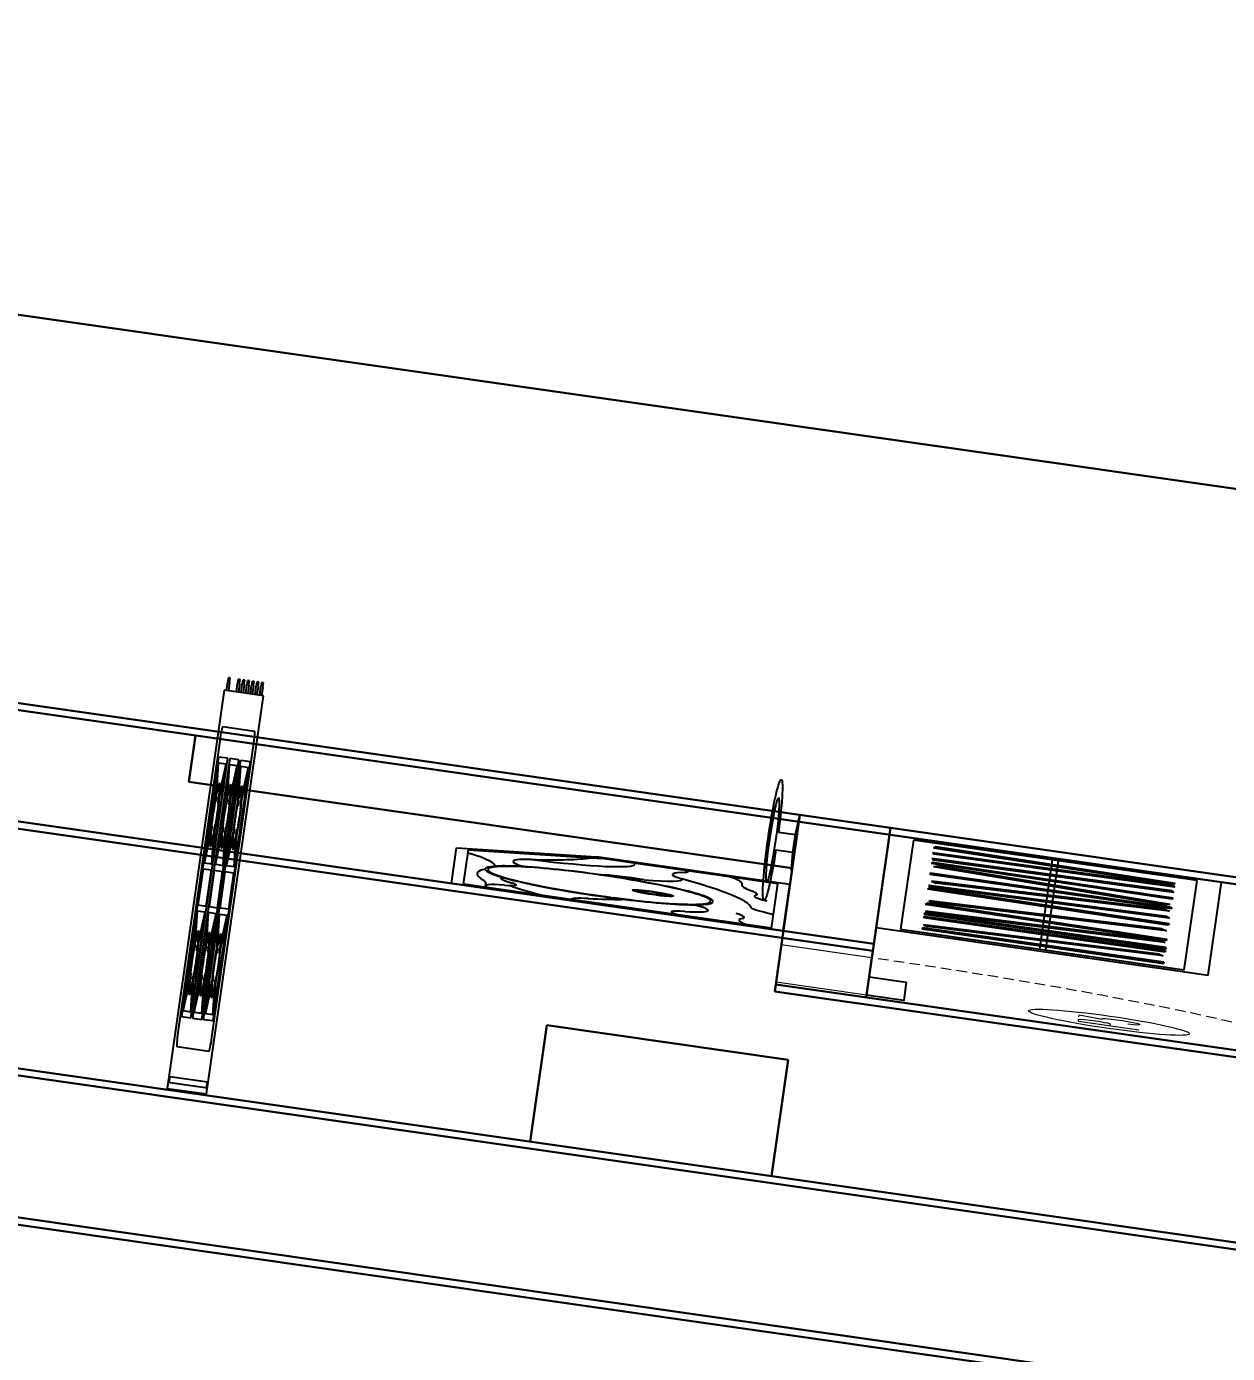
# Model space of a CAD drawing. Header units: millimetres. Extents: x -361192058 to 101130107379, y -14071650034 to 19218552450.
# Drawn here: x -131885 to -131768, y 45024 to 45153.3 of the extents above; entities that cross this region are included whole.
import ezdxf
from ezdxf.enums import TextEntityAlignment as Align

# ---------------------------------------------------------------- set-up
doc = ezdxf.new("R2010")
doc.units = ezdxf.units.MM
doc.header["$LTSCALE"] = 0.5
doc.linetypes.add('HIDDEN2', pattern=[0.1875, 0.125, -0.0625])
for name, color, linetype in [('02', 2, 'Continuous'), ('ARCO', 7, 'HIDDEN2'), ('DIVERSOS', 4, 'Continuous'), ('ESQUADRIAS', 3, 'Continuous'), ('MOBIL-I', 251, 'Continuous'), ('parede', 2, 'Continuous'), ('PISO', 8, 'Continuous'), ('TXT_1', 3, 'Continuous')]:
    doc.layers.add(name, color=color, linetype=linetype)
doc.styles.get("Standard").update_dxf_attribs({"font": 'txt.shx', "height": 0.12})
doc.dimstyles.new('ESCALA50', dxfattribs={"dimtxt": 0.1, "dimasz": 0.06, "dimexe": 0.18, "dimexo": 0.06, "dimgap": 0.1, "dimtad": 1, "dimzin": 4, "dimdsep": 46, "dimtxsty": 'Standard', "dimblk1": 'BOLA', "dimblk2": 'BOLA', "dimsah": 1, "dimcen": -0.06, "dimse1": 1, "dimse2": 1, "dimclrd": 7, "dimclrt": 3, "dimadec": 0, "dimazin": 0, "dimtfac": 1, "dimtix": 1, "dimtmove": 0, "dimatfit": 3, "dimldrblk": 'BOLA', "dimfxl": 0, "dimtolj": 1, "dimtzin": 4, "dimarcsym": 0})
picture_1 = doc.add_image_def('image2.jpg', size_in_pixel=(290, 928))

# ---------------------------------------------------------------- blocks, each defined once
blk = doc.blocks.new('BOLA')
for p, q in [((0, -1.435), (0, 1.435)), ((-1.435, 0), (1.435, 0))]:
    blk.add_line(p, q)
blk.add_circle((0, 0), 0.452)
blk = doc.blocks.new('*D1830')
at = {"layer": 'Defpoints', "color": 0, "lineweight": 30, "transparency": 16777216}
for p in [(5016.6876, 2388.6986), (5016.6876, 2384.2986), (5017.4052, 2384.2986)]:
    blk.add_point(p, dxfattribs=at)
at = {"layer": 'DIVERSOS', "color": 7, "lineweight": -2, "transparency": 16777216}
blk.add_line((5017.4052, 2388.6386), (5017.4052, 2384.3586), dxfattribs=at)
at = {"layer": 'DIVERSOS', "color": 7, "lineweight": -2, "transparency": 16777216, "xscale": 0.06, "yscale": 0.06, "zscale": 0.06}
for p, rotation in [((5017.4052, 2388.6986), 90), ((5017.4052, 2384.2986), 270)]:
    blk.add_blockref('BOLA', p, dxfattribs=dict(at, rotation=rotation))
at = {"layer": 'DIVERSOS', "color": 3, "lineweight": 18, "transparency": 16777216, "insert": (5017.2452, 2386.4986), "char_height": 0.12, "attachment_point": 5, "rotation": 90}
blk.add_mtext('\\A1;4.40', dxfattribs=at)
blk = doc.blocks.new('ADC_MCOZ_19')
for p, q in [((-0.425, 0), (-0.425, -0.66)), ((0.425, 0), (-0.425, 0)), ((0.425, -0.66), (0.425, 0)), ((0.425, -0.01), (-0.425, -0.01)), ((-0.405, -0.01), (-0.405, -0.02)), ((0.405, -0.02), (-0.405, -0.02)), ((0.405, -0.02), (0.405, -0.01)), ((0.3416, -0.07), (-0.3416, -0.07)), ((-0.365, -0.0934), (-0.365, -0.5766)), ((0.365, -0.5766), (0.365, -0.0934)), ((-0.3382, -0.55), (-0.3382, -0.12)), ((-0.3382, -0.12), (-0.1382, -0.12)), ((-0.3203, -0.13), (-0.2648, -0.184)), ((-0.3203, -0.13), (-0.156, -0.13)), ((-0.156, -0.13), (-0.2132, -0.1854)), ((-0.1382, -0.12), (-0.1382, -0.55)), ((-0.1, -0.12), (-0.1, -0.55)), ((0.1, -0.12), (-0.1, -0.12)), ((-0.0821, -0.13), (-0.025, -0.1854)), ((0.0821, -0.13), (-0.0821, -0.13)), ((0.0821, -0.13), (0.0267, -0.184)), ((0.1, -0.55), (0.1, -0.12)), ((0.1382, -0.12), (0.1382, -0.55)), ((0.3382, -0.12), (0.1382, -0.12)), ((0.156, -0.13), (0.2132, -0.1854)), ((0.3203, -0.13), (0.156, -0.13)), ((0.3203, -0.13), (0.2648, -0.184)), ((0.3382, -0.55), (0.3382, -0.12)), ((-0.3282, -0.2885), (-0.3282, -0.1365)), ((-0.3282, -0.1365), (-0.271, -0.1919)), ((-0.1482, -0.1365), (-0.2074, -0.1936)), ((-0.1482, -0.1365), (-0.1482, -0.2885)), ((-0.09, -0.1365), (-0.09, -0.2885)), ((-0.09, -0.1365), (-0.0308, -0.1936)), ((0.09, -0.1365), (0.0329, -0.1919)), ((0.09, -0.2885), (0.09, -0.1365)), ((0.1482, -0.1365), (0.2074, -0.1936)), ((0.1482, -0.1365), (0.1482, -0.2885)), ((0.3282, -0.1365), (0.271, -0.1919)), ((0.3282, -0.2885), (0.3282, -0.1365)), ((-0.2692, -0.2316), (-0.3282, -0.2885)), ((-0.2622, -0.2389), (-0.3203, -0.295)), ((-0.2156, -0.2376), (-0.156, -0.295)), ((-0.2091, -0.23), (-0.1482, -0.2885)), ((-0.0291, -0.23), (-0.09, -0.2885)), ((-0.0226, -0.2376), (-0.0821, -0.295)), ((0.0241, -0.2389), (0.0821, -0.295)), ((0.031, -0.2316), (0.09, -0.2885)), ((0.2091, -0.23), (0.1482, -0.2885)), ((0.2156, -0.2376), (0.156, -0.295)), ((0.2622, -0.2389), (0.3203, -0.295)), ((0.2692, -0.2316), (0.3282, -0.2885)), ((-0.156, -0.295), (-0.3203, -0.295)), ((-0.0821, -0.295), (0.0821, -0.295)), ((0.156, -0.295), (0.3203, -0.295)), ((-0.3282, -0.305), (-0.1482, -0.305)), ((-0.3282, -0.365), (-0.3282, -0.305)), ((-0.1482, -0.305), (-0.1482, -0.365)), ((0.09, -0.305), (-0.09, -0.305)), ((-0.09, -0.305), (-0.09, -0.365)), ((0.09, -0.365), (0.09, -0.305)), ((0.1482, -0.305), (0.1482, -0.365)), ((0.3282, -0.305), (0.1482, -0.305)), ((0.3282, -0.365), (0.3282, -0.305)), ((-0.3282, -0.365), (-0.1482, -0.365)), ((0.09, -0.365), (-0.09, -0.365)), ((0.3282, -0.365), (0.1482, -0.365)), ((-0.3282, -0.3815), (-0.271, -0.4369)), ((-0.3282, -0.5335), (-0.3282, -0.3815)), ((-0.3203, -0.375), (-0.2648, -0.429)), ((-0.3203, -0.375), (-0.156, -0.375)), ((-0.156, -0.375), (-0.2132, -0.4304)), ((-0.1482, -0.3815), (-0.2074, -0.4386)), ((-0.1482, -0.3815), (-0.1482, -0.5335)), ((-0.09, -0.3815), (-0.0308, -0.4386)), ((-0.09, -0.3815), (-0.09, -0.5335)), ((0.0821, -0.375), (-0.0821, -0.375)), ((-0.0821, -0.375), (-0.025, -0.4304)), ((0.0821, -0.375), (0.0267, -0.429)), ((0.09, -0.3815), (0.0329, -0.4369)), ((0.09, -0.5335), (0.09, -0.3815)), ((0.1482, -0.3815), (0.1482, -0.5335)), ((0.1482, -0.3815), (0.2074, -0.4386)), ((0.156, -0.375), (0.2132, -0.4304)), ((0.3203, -0.375), (0.156, -0.375)), ((0.3203, -0.375), (0.2648, -0.429)), ((0.3282, -0.3815), (0.271, -0.4369)), ((0.3282, -0.5335), (0.3282, -0.3815)), ((-0.2692, -0.4766), (-0.3282, -0.5335)), ((-0.2091, -0.475), (-0.1482, -0.5335)), ((-0.0291, -0.475), (-0.09, -0.5335)), ((0.031, -0.4766), (0.09, -0.5335)), ((0.2091, -0.475), (0.1482, -0.5335)), ((0.2692, -0.4766), (0.3282, -0.5335)), ((-0.2622, -0.4839), (-0.3203, -0.54)), ((-0.2156, -0.4826), (-0.156, -0.54)), ((-0.0226, -0.4826), (-0.0821, -0.54)), ((0.0241, -0.4839), (0.0821, -0.54)), ((0.2156, -0.4826), (0.156, -0.54)), ((0.2622, -0.4839), (0.3203, -0.54)), ((-0.156, -0.54), (-0.3203, -0.54)), ((-0.0821, -0.54), (0.0821, -0.54)), ((0.156, -0.54), (0.3203, -0.54)), ((-0.1382, -0.55), (-0.3382, -0.55)), ((-0.1, -0.55), (0.1, -0.55)), ((0.1382, -0.55), (0.3382, -0.55)), ((-0.3416, -0.6), (0.3416, -0.6)), ((-0.425, -0.66), (0.425, -0.66)), ((-0.3899, -0.66), (-0.3899, -0.674)), ((-0.3899, -0.674), (-0.3829, -0.674)), ((-0.3829, -0.674), (-0.3829, -0.681)), ((-0.3479, -0.674), (-0.3479, -0.681)), ((-0.3479, -0.674), (-0.3409, -0.674)), ((-0.3409, -0.66), (-0.3409, -0.674)), ((-0.2899, -0.66), (-0.2899, -0.674)), ((-0.2899, -0.674), (-0.2829, -0.674)), ((-0.2829, -0.674), (-0.2829, -0.681)), ((-0.2479, -0.674), (-0.2479, -0.681)), ((-0.2479, -0.674), (-0.2409, -0.674)), ((-0.2409, -0.66), (-0.2409, -0.674)), ((-0.1899, -0.66), (-0.1899, -0.674)), ((-0.1899, -0.674), (-0.1829, -0.674)), ((-0.1829, -0.674), (-0.1829, -0.681)), ((-0.1479, -0.674), (-0.1479, -0.681)), ((-0.1479, -0.674), (-0.1409, -0.674)), ((-0.1409, -0.66), (-0.1409, -0.674)), ((-0.0899, -0.66), (-0.0899, -0.674)), ((-0.0899, -0.674), (-0.0829, -0.674)), ((-0.0829, -0.674), (-0.0829, -0.681)), ((-0.0479, -0.674), (-0.0479, -0.681)), ((-0.0479, -0.674), (-0.0409, -0.674)), ((-0.0409, -0.66), (-0.0409, -0.674)), ((0.0101, -0.66), (0.0101, -0.674)), ((0.0101, -0.674), (0.0171, -0.674)), ((0.0171, -0.674), (0.0171, -0.681)), ((0.0521, -0.674), (0.0521, -0.681)), ((0.0521, -0.674), (0.0591, -0.674)), ((0.0591, -0.66), (0.0591, -0.674)), ((0.1101, -0.66), (0.1101, -0.674)), ((0.1101, -0.674), (0.1171, -0.674)), ((0.1171, -0.674), (0.1171, -0.681)), ((0.1521, -0.674), (0.1521, -0.681)), ((0.1521, -0.674), (0.1591, -0.674)), ((0.1591, -0.66), (0.1591, -0.674)), ((0.3241, -0.66), (0.3241, -0.674)), ((0.3241, -0.674), (0.3311, -0.674)), ((0.3311, -0.674), (0.3311, -0.681)), ((0.3661, -0.674), (0.3661, -0.681)), ((0.3661, -0.674), (0.3731, -0.674)), ((0.3731, -0.66), (0.3731, -0.674)), ((-0.3829, -0.681), (-0.3479, -0.681)), ((-0.2829, -0.681), (-0.2479, -0.681)), ((-0.1829, -0.681), (-0.1479, -0.681)), ((-0.0829, -0.681), (-0.0479, -0.681)), ((0.0171, -0.681), (0.0521, -0.681)), ((0.1171, -0.681), (0.1521, -0.681)), ((0.3311, -0.681), (0.3661, -0.681))]:
    blk.add_line(p, q)
for centre, radius, start, end in [((-0.3416, -0.0934), 0.0234, 90, 180), ((0.3416, -0.0934), 0.0234, 360, 90), ((-0.2397, -0.2103), 0.0525, 42.0892, 135.793), ((-0.2397, -0.2103), 0.0442, 42.5726, 134.909), ((0.0015, -0.2103), 0.0525, 44.207, 137.9108), ((0.0015, -0.2103), 0.0442, 45.091, 137.4274), ((0.2397, -0.2103), 0.0525, 44.207, 137.9108), ((0.2397, -0.2103), 0.0442, 45.091, 137.4274), ((-0.2397, -0.2103), 0.0525, 146.7284, 216.956), ((-0.2397, -0.2103), 0.0442, 147.9107, 216.4727), ((-0.2397, -0.2103), 0.0364, 133.7108, 149.5156), ((-0.2397, -0.2103), 0.0364, 27.382, 43.227), ((-0.2397, -0.2103), 0.0442, 326.0457, 29.5488), ((-0.2397, -0.2103), 0.0525, 325.1618, 31.1407), ((0.0015, -0.2103), 0.0525, 148.8593, 214.8382), ((0.0015, -0.2103), 0.0442, 150.4512, 213.9543), ((0.0015, -0.2103), 0.0364, 136.773, 152.618), ((0.0015, -0.2103), 0.0364, 30.4844, 46.2892), ((0.0015, -0.2103), 0.0442, 323.5273, 32.0893), ((0.0015, -0.2103), 0.0525, 323.044, 33.2716), ((0.2397, -0.2103), 0.0525, 148.8593, 214.8382), ((0.2397, -0.2103), 0.0442, 150.4512, 213.9543), ((0.2397, -0.2103), 0.0364, 136.773, 152.618), ((0.2397, -0.2103), 0.0364, 30.4844, 46.2892), ((0.2397, -0.2103), 0.0442, 323.5273, 32.0893), ((0.2397, -0.2103), 0.0525, 323.044, 33.2716), ((-0.2397, -0.2103), 0.0364, 215.8183, 231.6632), ((-0.2397, -0.2103), 0.0364, 311.4391, 327.244), ((0.0015, -0.2103), 0.0364, 212.756, 228.5609), ((0.0015, -0.2103), 0.0364, 308.3368, 324.1817), ((0.2397, -0.2103), 0.0364, 212.756, 228.5609), ((0.2397, -0.2103), 0.0364, 308.3368, 324.1817), ((-0.2397, -0.2103), 0.0525, 227.9045, 314.2264), ((-0.2397, -0.2103), 0.0442, 229.4965, 313.0441), ((0.0015, -0.2103), 0.0525, 225.7736, 312.0955), ((0.0015, -0.2103), 0.0442, 226.9559, 310.5035), ((0.2397, -0.2103), 0.0525, 225.7736, 312.0955), ((0.2397, -0.2103), 0.0442, 226.9559, 310.5035), ((-0.2397, -0.4553), 0.0525, 42.0892, 135.793), ((-0.2397, -0.4553), 0.0442, 42.5726, 134.909), ((0.0015, -0.4553), 0.0525, 44.207, 137.9108), ((0.0015, -0.4553), 0.0442, 45.091, 137.4274), ((0.2397, -0.4553), 0.0525, 44.207, 137.9108), ((0.2397, -0.4553), 0.0442, 45.091, 137.4274), ((-0.2397, -0.4553), 0.0525, 146.7284, 216.956), ((-0.2397, -0.4553), 0.0442, 147.9107, 216.4727), ((-0.2397, -0.4553), 0.0364, 133.7108, 149.5156), ((-0.2397, -0.4553), 0.0364, 27.382, 43.227), ((-0.2397, -0.4553), 0.0442, 326.0457, 29.5488), ((-0.2397, -0.4553), 0.0525, 325.1618, 31.1407), ((0.0015, -0.4553), 0.0525, 148.8593, 214.8382), ((0.0015, -0.4553), 0.0442, 150.4512, 213.9543), ((0.0015, -0.4553), 0.0364, 136.773, 152.618), ((0.0015, -0.4553), 0.0364, 30.4844, 46.2892), ((0.0015, -0.4553), 0.0442, 323.5273, 32.0893), ((0.0015, -0.4553), 0.0525, 323.044, 33.2716), ((0.2397, -0.4553), 0.0525, 148.8593, 214.8382), ((0.2397, -0.4553), 0.0442, 150.4512, 213.9543), ((0.2397, -0.4553), 0.0364, 136.773, 152.618), ((0.2397, -0.4553), 0.0364, 30.4844, 46.2892), ((0.2397, -0.4553), 0.0442, 323.5273, 32.0893), ((0.2397, -0.4553), 0.0525, 323.044, 33.2716), ((-0.2397, -0.4553), 0.0364, 215.8183, 231.6632), ((-0.2397, -0.4553), 0.0364, 311.4391, 327.244), ((0.0015, -0.4553), 0.0364, 212.756, 228.5609), ((0.0015, -0.4553), 0.0364, 308.3368, 324.1817), ((0.2397, -0.4553), 0.0364, 212.756, 228.5609), ((0.2397, -0.4553), 0.0364, 308.3368, 324.1817), ((-0.2397, -0.4553), 0.0525, 227.9045, 314.2264), ((-0.2397, -0.4553), 0.0442, 229.4965, 313.0441), ((0.0015, -0.4553), 0.0525, 225.7736, 312.0955), ((0.0015, -0.4553), 0.0442, 226.9559, 310.5035), ((0.2397, -0.4553), 0.0525, 225.7736, 312.0955), ((0.2397, -0.4553), 0.0442, 226.9559, 310.5035), ((-0.3416, -0.5766), 0.0234, 180, 270), ((0.3416, -0.5766), 0.0234, 270, 360)]:
    blk.add_arc(centre, radius, start, end)
blk = doc.blocks.new('ADC_G_ROUPA1')
for p, q in [((2, 0.55), (0, 0.55)), ((0, 0.55), (0, 0)), ((2, 0), (2, 0.55)), ((1.96, 0.51), (0.04, 0.51)), ((0.04, 0.51), (0.04, 0.04)), ((1.96, 0.04), (1.96, 0.51)), ((0.1122, 0.078), (0.1615, 0.4749)), ((0.142, 0.0743), (0.1913, 0.4712)), ((0.1913, 0.4712), (0.1615, 0.4749)), ((0.2176, 0.473), (0.2475, 0.4754)), ((0.2176, 0.473), (0.2497, 0.0742)), ((0.2475, 0.4754), (0.2796, 0.0766)), ((0.3293, 0.472), (0.3591, 0.4752)), ((0.3293, 0.472), (0.3722, 0.0743)), ((0.3591, 0.4752), (0.402, 0.0775)), ((0.4817, 0.4754), (0.4537, 0.0764)), ((0.4817, 0.4754), (0.5116, 0.4733)), ((0.5116, 0.4733), (0.4837, 0.0743)), ((0.627, 0.4722), (0.5179, 0.0874)), ((0.6559, 0.464), (0.5468, 0.0792)), ((0.627, 0.4722), (0.6559, 0.464)), ((0.6858, 0.475), (0.6858, 0.075)), ((0.6858, 0.475), (0.7158, 0.475)), ((0.7158, 0.475), (0.7158, 0.075)), ((0.7427, 0.4641), (0.7715, 0.4722)), ((0.7427, 0.4641), (0.8514, 0.0791)), ((0.7715, 0.4722), (0.8803, 0.0873)), ((0.8867, 0.4694), (0.9163, 0.4743)), ((0.8867, 0.4694), (0.9528, 0.0749)), ((0.9163, 0.4743), (0.9824, 0.0798)), ((1.0382, 0.4753), (1.0009, 0.077)), ((1.068, 0.4725), (1.0308, 0.0742)), ((1.0382, 0.4753), (1.068, 0.4725)), ((1.1662, 0.4641), (1.195, 0.4722)), ((1.1662, 0.4641), (1.2749, 0.0791)), ((1.195, 0.4722), (1.3038, 0.0873)), ((1.3701, 0.4753), (1.3328, 0.077)), ((1.3999, 0.4725), (1.3627, 0.0742)), ((1.3701, 0.4753), (1.3999, 0.4725)), ((1.4107, 0.4656), (1.4399, 0.4725)), ((1.4107, 0.4656), (1.5025, 0.0763)), ((1.4399, 0.4725), (1.5317, 0.0832)), ((1.5477, 0.475), (1.5477, 0.075)), ((1.5477, 0.475), (1.5777, 0.475)), ((1.5777, 0.475), (1.5777, 0.075)), ((1.619, 0.475), (1.619, 0.075)), ((1.619, 0.475), (1.649, 0.475)), ((1.649, 0.475), (1.649, 0.075)), ((1.7026, 0.4656), (1.7318, 0.4725)), ((1.7026, 0.4656), (1.7945, 0.0763)), ((1.7318, 0.4725), (1.8237, 0.0832)), ((1.8633, 0.475), (1.8633, 0.075)), ((1.8633, 0.475), (1.8933, 0.475)), ((1.8933, 0.475), (1.8933, 0.075)), ((0.1511, 0.2898), (0.1474, 0.2601)), ((0.1511, 0.2898), (0.1561, 0.2892)), ((0.1561, 0.2892), (0.1524, 0.2595)), ((0.2449, 0.2894), (0.2499, 0.2898)), ((0.2473, 0.2597), (0.2449, 0.2894)), ((0.2523, 0.2601), (0.2499, 0.2898)), ((0.3616, 0.2893), (0.3665, 0.2898)), ((0.3648, 0.2596), (0.3616, 0.2893)), ((0.3697, 0.2601), (0.3665, 0.2898)), ((0.4791, 0.2601), (0.4812, 0.2899)), ((0.4812, 0.2899), (0.4862, 0.2895)), ((0.4841, 0.2597), (0.4862, 0.2895)), ((0.5804, 0.262), (0.5885, 0.2907)), ((0.5852, 0.2606), (0.5933, 0.2893)), ((0.5885, 0.2907), (0.5933, 0.2893)), ((0.6983, 0.26), (0.6983, 0.2899)), ((0.6983, 0.2899), (0.7033, 0.2899)), ((0.7033, 0.26), (0.7033, 0.2899)), ((0.805, 0.2893), (0.8098, 0.2907)), ((0.8131, 0.2606), (0.805, 0.2893)), ((0.818, 0.2619), (0.8098, 0.2907)), ((0.9296, 0.2889), (0.9346, 0.2897)), ((0.9346, 0.2594), (0.9296, 0.2889)), ((0.9395, 0.2602), (0.9346, 0.2897)), ((1.0306, 0.2601), (1.0334, 0.2898)), ((1.0334, 0.2898), (1.0384, 0.2894)), ((1.0356, 0.2596), (1.0384, 0.2894)), ((1.2285, 0.2893), (1.2333, 0.2907)), ((1.2366, 0.2606), (1.2285, 0.2893)), ((1.2415, 0.2619), (1.2333, 0.2907)), ((1.3625, 0.2601), (1.3653, 0.2898)), ((1.3653, 0.2898), (1.3703, 0.2894)), ((1.3675, 0.2596), (1.3703, 0.2894)), ((1.4653, 0.2883), (1.4702, 0.2895)), ((1.4722, 0.2593), (1.4653, 0.2883)), ((1.4771, 0.2604), (1.4702, 0.2895)), ((1.5602, 0.26), (1.5602, 0.2899)), ((1.5602, 0.2899), (1.5652, 0.2899)), ((1.5652, 0.26), (1.5652, 0.2899)), ((1.6315, 0.26), (1.6315, 0.2899)), ((1.6315, 0.2899), (1.6365, 0.2899)), ((1.6365, 0.26), (1.6365, 0.2899)), ((1.7573, 0.2883), (1.7622, 0.2895)), ((1.7642, 0.2593), (1.7573, 0.2883)), ((1.769, 0.2604), (1.7622, 0.2895)), ((1.8758, 0.26), (1.8758, 0.2899)), ((1.8758, 0.2899), (1.8808, 0.2899)), ((1.8808, 0.26), (1.8808, 0.2899)), ((0.04, 0.28), (1.96, 0.28)), ((0.04, 0.27), (1.96, 0.27)), ((0.5852, 0.2606), (0.5804, 0.262)), ((0.818, 0.2619), (0.8131, 0.2606)), ((1.2415, 0.2619), (1.2366, 0.2606)), ((0.1524, 0.2595), (0.1474, 0.2601)), ((0.2523, 0.2601), (0.2473, 0.2597)), ((0.3697, 0.2601), (0.3648, 0.2596)), ((0.4841, 0.2597), (0.4791, 0.2601)), ((0.7033, 0.26), (0.6983, 0.26)), ((0.9395, 0.2602), (0.9346, 0.2594)), ((1.0356, 0.2596), (1.0306, 0.2601)), ((1.3675, 0.2596), (1.3625, 0.2601)), ((1.4771, 0.2604), (1.4722, 0.2593)), ((1.5652, 0.26), (1.5602, 0.26)), ((1.6365, 0.26), (1.6315, 0.26)), ((1.769, 0.2604), (1.7642, 0.2593)), ((1.8808, 0.26), (1.8758, 0.26)), ((0.5179, 0.0874), (0.5468, 0.0792)), ((0.8514, 0.0791), (0.8803, 0.0873)), ((1.2749, 0.0791), (1.3038, 0.0873)), ((0.142, 0.0743), (0.1122, 0.078)), ((0.2497, 0.0742), (0.2796, 0.0766)), ((0.3722, 0.0743), (0.402, 0.0775)), ((0.4537, 0.0764), (0.4837, 0.0743)), ((0.6858, 0.075), (0.7158, 0.075)), ((0.9528, 0.0749), (0.9824, 0.0798)), ((1.0009, 0.077), (1.0308, 0.0742)), ((1.3328, 0.077), (1.3627, 0.0742)), ((1.5025, 0.0763), (1.5317, 0.0832)), ((1.5477, 0.075), (1.5777, 0.075)), ((1.619, 0.075), (1.649, 0.075)), ((1.7945, 0.0763), (1.8237, 0.0832)), ((1.8633, 0.075), (1.8933, 0.075)), ((0.04, 0.04), (1.96, 0.04)), ((0, 0), (2, 0))]:
    blk.add_line(p, q)
blk = doc.blocks.new('ADC_CHUVEIRO')
for p, q in [((0, 0.045), (0, -0.045)), ((0.03, 0.015), (0, 0.045)), ((0.395, 0.015), (0.03, 0.015)), ((0.03, -0.015), (0.03, 0.015)), ((0, -0.045), (0.03, -0.015)), ((0.03, -0.015), (0.3953, -0.015))]:
    blk.add_line(p, q)
blk.add_circle((0.494, 0.0009), 0.07)
blk.add_arc((0.494, 0.0009), 0.1, 189.1456, 171.891)
blk = doc.blocks.new('ADC_LAV_05')
for p, q in [((0, 0), (0, 0.55)), ((0, 0.55), (0.7704, 0.55)), ((0.7704, 0.55), (1, 0.3206)), ((0.02, 0.53), (0.7621, 0.53)), ((0.02, 0.02), (0.02, 0.53)), ((0.7621, 0.53), (0.98, 0.3123)), ((0.98, 0.02), (0.98, 0.3123)), ((1, 0), (1, 0.3206)), ((0, 0), (1, 0)), ((0.02, 0.02), (0.98, 0.02))]:
    blk.add_line(p, q)
for points in [[(0.4062, 0.1206, 0.083485), (0.4944, 0.1354, 0.090959), (0.566, 0.1759, 0.104004), (0.6157, 0.239, 0.115577), (0.6322, 0.3095, 0.115577), (0.6157, 0.38, 0.104004), (0.566, 0.443, 0.090959), (0.4944, 0.4835, 0.083485), (0.4062, 0.4983, 0.083485), (0.3179, 0.4835, 0.090959), (0.2463, 0.443, 0.104004), (0.1966, 0.38, 0.115577), (0.1801, 0.3095, 0.115577), (0.1966, 0.239, 0.104004), (0.2463, 0.1759, 0.090959), (0.3179, 0.1354, 0.083485)], [(0.4062, 0.1248, 0.083485), (0.493, 0.1394, 0.090959), (0.5633, 0.1791, 0.104004), (0.6119, 0.2408, 0.115577), (0.628, 0.3095, 0.115577), (0.6119, 0.3781, 0.104004), (0.5633, 0.4398, 0.090959), (0.493, 0.4795, 0.083485), (0.4062, 0.4941, 0.083485), (0.3193, 0.4795, 0.090959), (0.249, 0.4398, 0.104004), (0.2004, 0.3781, 0.115577), (0.1843, 0.3095, 0.115577), (0.2004, 0.2408, 0.104004), (0.249, 0.1791, 0.090959), (0.3193, 0.1394, 0.083485)]]:
    blk.add_lwpolyline(points, format="xyb", close=True)
for radius in [0.0339, 0.025]:
    blk.add_circle((0.4055, 0.2206), radius)
for centre, radius, start, end in [((0.4995, 0.9177), 0.4342, 269.3247, 295.8903), ((0.76, 0.3809), 0.1624, 113.3641, 115.8903), ((0.0559, 1.3962), 0.9039, 267.7229, 278.9638), ((0.2875, -0.0718), 0.5823, 78.2401, 98.9638), ((0.0552, 0.402), 0.0926, 41.3487, 101.8141), ((0.1665, 0.4999), 0.0556, 221.3487, 297.4318), ((0.2605, 0.3465), 0.1245, 78.9955, 123.3333), ((0.2201, 0.1636), 0.3026, 106.3243, 131.3792), ((0.6508, 0.2793), 0.1756, 56.1908, 116.2902), ((1.1381, 1.007), 0.7001, 236.1908, 255.5369), ((0.9639, 0.4778), 0.2217, 193.7216, 269.9715), ((0.0206, 0.2349), 0.1168, 49.9343, 90.2724), ((0.3586, 0.6369), 0.4085, 229.9343, 244.0853), ((0.5983, 0.255), 0.0641, 344.5869, 58.1135), ((0.6184, 0.1896), 0.0639, 49.2661, 86.8336), ((0.7799, 0.3241), 0.1475, 215.7175, 274.1895), ((0.0641, 0.1144), 0.0713, 44.7702, 118.1843), ((0.363, 0.8774), 0.8206, 280.1922, 301.4107), ((0.8604, 0.032), 0.1609, 66.126, 115.6626), ((0.9822, 0.3072), 0.1401, 246.126, 269.1113), ((0.2056, 0.2549), 0.1281, 224.7702, 306.3582), ((0.8722, 0.3475), 0.2696, 267.8834, 293.5615), ((-0.0155, 0.2328), 0.1744, 281.75, 286.3843), ((0.0957, -0.1456), 0.22, 78.1029, 106.3843), ((0.1688, 0.2014), 0.1346, 258.1029, 296.1994), ((0.3613, 0.8866), 0.83, 271.4321, 280.1922), ((0.8511, -0.2259), 0.3042, 87.8834, 109.2677), ((0.4585, -0.1421), 0.2131, 111.0015, 130.4729), ((0.6495, -0.0622), 0.1173, 74.3079, 124.9939), ((0.688, 0.2406), 0.19, 267.9474, 289.2677)]:
    blk.add_arc(centre, radius, start, end)
for points in [[(0.3035, 0.4779), (0.2965, 0.4664), (0.3178, 0.4833), (0.3049, 0.4731)], [(0.2584, 0.4524), (0.2647, 0.4406), (0.2777, 0.465), (0.2797, 0.4531)], [(0.2777, 0.465), (0.2797, 0.4531), (0.2886, 0.471), (0.2899, 0.4611)], [(0.2886, 0.471), (0.2899, 0.4611), (0.3035, 0.4779), (0.2965, 0.4664)], [(0.231, 0.4287), (0.2403, 0.4137), (0.2433, 0.4404), (0.2513, 0.4271)], [(0.2433, 0.4404), (0.2513, 0.4271), (0.2584, 0.4524), (0.2647, 0.4406)], [(0.2176, 0.4133), (0.2336, 0.4041), (0.231, 0.4287), (0.2403, 0.4137)], [(0.1966, 0.38), (0.2152, 0.3688), (0.2049, 0.3949), (0.2213, 0.3828)], [(0.2049, 0.3949), (0.2213, 0.3828), (0.2176, 0.4133), (0.2336, 0.4041)], [(0.19, 0.3646), (0.2108, 0.3551), (0.1966, 0.38), (0.2152, 0.3688)], [(0.1821, 0.3345), (0.2054, 0.3236), (0.1859, 0.352), (0.2075, 0.3406)], [(0.1859, 0.352), (0.2075, 0.3406), (0.19, 0.3646), (0.2108, 0.3551)], [(0.1808, 0.324), (0.205, 0.3144), (0.1821, 0.3345), (0.2054, 0.3236)], [(0.1801, 0.311), (0.2052, 0.3059), (0.1808, 0.324), (0.205, 0.3144)], [(0.1806, 0.2975), (0.2057, 0.2976), (0.1801, 0.311), (0.2052, 0.3059)], [(0.1813, 0.2898), (0.2072, 0.2867), (0.1806, 0.2975), (0.2057, 0.2976)], [(0.1847, 0.2717), (0.2109, 0.2698), (0.1816, 0.2882), (0.2076, 0.2844)], [(0.1894, 0.2561), (0.2133, 0.2622), (0.1847, 0.2717), (0.2109, 0.2698)], [(0.1979, 0.2364), (0.216, 0.2547), (0.1894, 0.2561), (0.2133, 0.2622)], [(0.2064, 0.2215), (0.2209, 0.2436), (0.1979, 0.2364), (0.216, 0.2547)], [(0.2176, 0.2056), (0.222, 0.2413), (0.2064, 0.2215), (0.2209, 0.2436)], [(0.2303, 0.1909), (0.2314, 0.2247), (0.2176, 0.2056), (0.222, 0.2413)], [(0.2433, 0.1785), (0.2403, 0.2118), (0.2303, 0.1909), (0.2314, 0.2247)], [(0.2571, 0.1674), (0.2482, 0.202), (0.2433, 0.1785), (0.2403, 0.2118)], [(0.2632, 0.1631), (0.2567, 0.1927), (0.2571, 0.1674), (0.2482, 0.202)], [(0.2742, 0.156), (0.2627, 0.1868), (0.2632, 0.1631), (0.2567, 0.1927)], [(0.2851, 0.1498), (0.2729, 0.1778), (0.2742, 0.156), (0.2627, 0.1868)], [(0.2956, 0.1445), (0.2839, 0.1687), (0.2851, 0.1498), (0.2729, 0.1778)], [(0.3256, 0.1339), (0.2928, 0.1613), (0.2956, 0.1445), (0.2839, 0.1687)], [(0.2966, 0.144), (0.3256, 0.1339), (0.2964, 0.1441), (0.3254, 0.133)], [(0.2964, 0.1441), (0.3254, 0.133), (0.3256, 0.1339), (0.3279, 0.1322)]]:
    blk.add_solid(points)
blk = doc.blocks.new('ADC_PE_AB1')
blk.add_lwpolyline([(0, -0.03), (1, -0.03), (1, 0), (0, 0)], close=True)
at = {"flags": 8}
blk.add_attdef('$PORTA', text='', height=0.09, dxfattribs=at).set_placement((0.5, -0.1569), align=Align.MIDDLE)
blk = doc.blocks.new('APROVADO QUADRA 21.2 MBVII')
at = {"layer": '02', "color": 0, "lineweight": 30}
for p, q in [((5023.4679, 2392.3482), (5023.4679, 2362.3482)), ((5023.6179, 2392.3482), (5023.6179, 2362.3482)), ((5034.3179, 2362.3482), (5034.3179, 2392.3482)), ((5034.4679, 2362.3482), (5034.4679, 2392.3482)), ((5026.6155, 2388.1982), (5026.6155, 2375.4982)), ((5026.7655, 2388.1982), (5026.7655, 2375.6482)), ((5031.8179, 2383.9482), (5031.8179, 2386.0482)), ((5031.9679, 2383.9482), (5031.9679, 2386.0482)), ((5033.3179, 2384.0982), (5033.3179, 2385.0982)), ((5034.3179, 2385.0982), (5033.3179, 2385.0982)), ((5026.7658, 2384.4604), (5029.2658, 2384.4604)), ((5029.2658, 2384.4604), (5029.2658, 2384.0604)), ((5034.4679, 2384.0982), (5030.6679, 2384.0982)), ((5030.6679, 2380.7982), (5030.6679, 2384.0982)), ((5030.8179, 2380.7982), (5030.8179, 2384.0982)), ((5029.2658, 2384.0604), (5026.7658, 2384.0604)), ((5034.4679, 2383.9482), (5030.8179, 2383.9482))]:
    blk.add_line(p, q, dxfattribs=at)
at = {"layer": 'ARCO', "lineweight": 18}
blk.add_arc((5030.8679, 2383.9482), 0.8, 270, 0, dxfattribs=at)
at = {"layer": 'parede', "lineweight": 18}
for p, q in [((5030.8679, 2383.9482), (5030.8679, 2384.0982)), ((5031.6679, 2383.9482), (5031.6679, 2384.0982))]:
    blk.add_line(p, q, dxfattribs=at)
for points in [[(5030.8179, 2383.9482), (5030.8679, 2383.9482), (5030.8679, 2384.0982), (5030.8179, 2384.0982)], [(5031.7179, 2383.9482), (5031.6679, 2383.9482), (5031.6679, 2384.0982), (5031.7179, 2384.0982)]]:
    blk.add_lwpolyline(points, dxfattribs=at)
at = {"layer": 'PISO', "lineweight": 18}
blk.add_circle((5031.0248, 2383.5482), 0.1333, dxfattribs=at)
at = {"layer": 'ESQUADRIAS', "lineweight": 18}
ref = blk.add_blockref('ADC_PE_AB1', (5030.8679, 2383.9482), dxfattribs=dict(at, xscale=-0.8000000000001819, zscale=0.8000000000001819, rotation=90))
ref.add_attrib('$PORTA', 'P3', dxfattribs={"layer": 'TXT_1', "height": 0.1, "flags": 8}).set_placement((5031.0248, 2383.5482), align=Align.MIDDLE)
at = {"layer": 'MOBIL-I', "lineweight": 18}
for name, p, rotation in [('ADC_MCOZ_19', (5026.7915, 2385.0294), 90), ('ADC_G_ROUPA1', (5034.3179, 2383.9482), 180)]:
    blk.add_blockref(name, p, dxfattribs=dict(at, rotation=rotation))
at = {"layer": 'MOBIL-I', "lineweight": 18, "xscale": -1, "rotation": 270}
blk.add_blockref('ADC_CHUVEIRO', (5033.8424, 2384.0986), dxfattribs=at)
at = {"layer": 'MOBIL-I', "lineweight": 18}
blk.add_blockref('ADC_LAV_05', (5031.9679, 2384.0982), dxfattribs=at)
at = {"color": 0, "lineweight": 13, "flags": 8}
for p in [(4700.7247, 2280.1125), (4699.5738, 2277.8964), (4702.3546, 2276.195), (4703.6722, 2274.085), (4699.8445, 2272.2194), (4703.0488, 2270.137), (4703.0877, 2267.9803), (4700.6523, 2261.5216), (4700.7007, 2257.1593)]:
    blk.add_attdef('NIVEL', p, '', height=0.075, dxfattribs=at)
for rotation, width, p in [(90, 0.8, (4700.8205, 2275.7521)), (270, 0.6, (4703.8437, 2274.9021)), (90, 0.8, (4701.5575, 2268.5021)), (180, 0.6, (4651.1817, 2236.1931))]:
    blk.add_attdef('$PORTA', text='', height=0.09, rotation=rotation, dxfattribs=dict(at, width=width)).set_placement(p, align=Align.MIDDLE)
for p in [(4654.176, 2240.463), (4648.499, 2240.1923), (4637.8012, 2239.3845), (4633.4388, 2239.3361), (4656.3921, 2239.3121), (4652.4746, 2237.6822), (4646.4166, 2236.988), (4644.2598, 2236.9491), (4650.3646, 2236.3646)]:
    blk.add_attdef('NIVEL', p, '', height=0.075, rotation=270, dxfattribs=at)
at = {"color": 0, "lineweight": 13, "width": 0.8, "flags": 8}
for p in [(4652.0317, 2239.2163), (4644.7817, 2238.4793)]:
    blk.add_attdef('$PORTA', text='', height=0.09, dxfattribs=at).set_placement(p, align=Align.MIDDLE)
at = {"layer": 'DIVERSOS', "lineweight": 18}
dim = blk.add_linear_dim(base=(5017.4052, 2384.2986), p1=(5016.6876, 2388.6986), p2=(5016.6876, 2384.2986), angle=90, dimstyle='ESCALA50', dxfattribs=at)
dim.commit()
dim.dimension.update_dxf_attribs({"geometry": '*D1830', "text_midpoint": (5017.2452, 2386.4986)})
at = {"layer": '02', "color": 0, "lineweight": 30}
image = blk.add_image(picture_1, insert=(5042.653, 2352.0523), size_in_units=(16.4637, 52.6838), dxfattribs=at)
image.dxf.flags = 7

msp = doc.modelspace()

# ---------------------------------------------------------------- block references
at = {"layer": '02', "color": 0, "lineweight": 30, "xscale": -4.574818403918471, "yscale": -59.40450511825884, "zscale": 4.574818403918471, "rotation": 261.8606972171988}
msp.add_blockref('APROVADO QUADRA 21.2 MBVII', (5129.041, 2225.201), dxfattribs=at)

doc.saveas('drawing.dxf')
